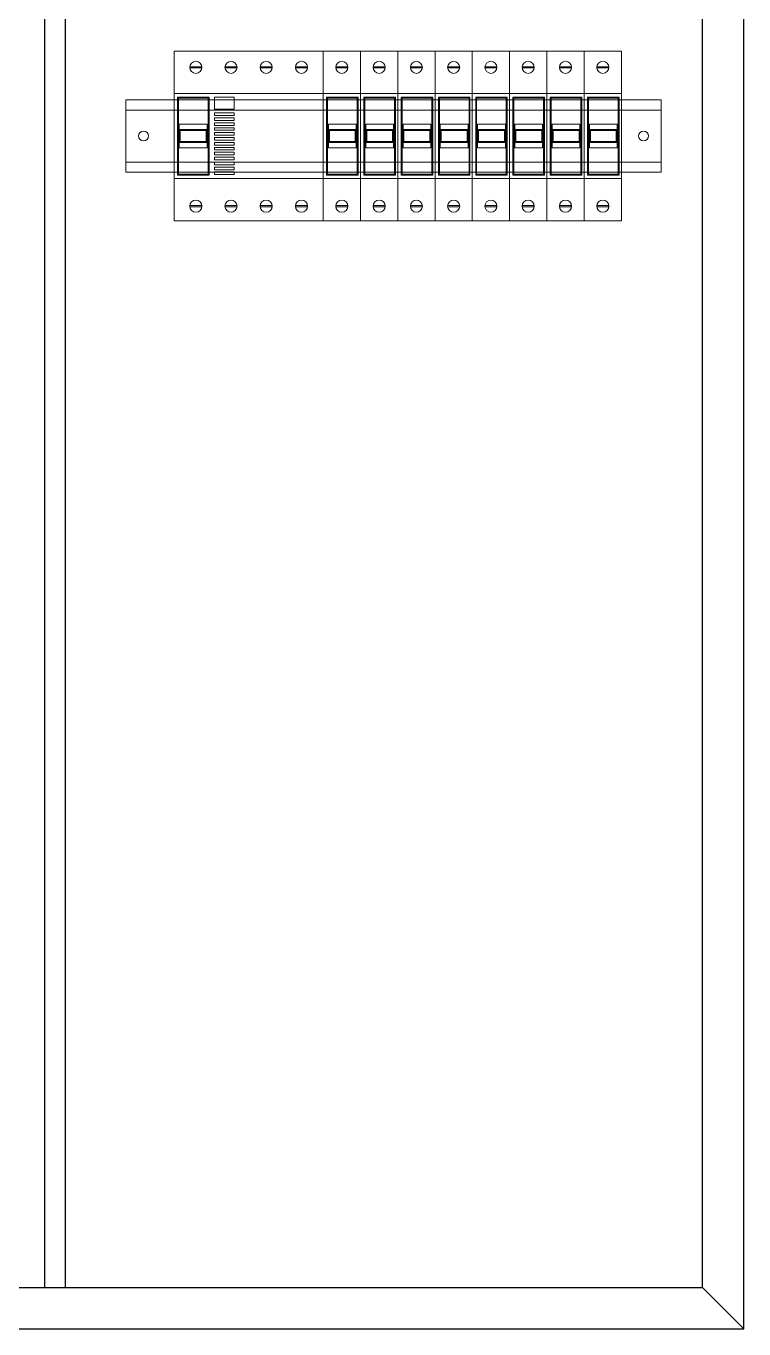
# Model space of a CAD drawing. Header units: millimetres. Extents: x 2046 to 14753, y 2361 to 29276.
# Drawn here: x 10086.7 to 10121.3, y 4017.1 to 4080 of the extents above; entities that cross this region are included whole.
import ezdxf

# ---------------------------------------------------------------- set-up
doc = ezdxf.new("R2010")
doc.units = ezdxf.units.MM
doc.layers.add('04_İç', color=10, linetype='Continuous', lineweight=13)
doc.layers.add('MYKUVVET', color=1, linetype='Continuous')

msp = doc.modelspace()

# ---------------------------------------------------------------- linework, layer by layer
at = {"color": 8, "lineweight": 9}
for p, q in [((10093.823, 4078.756, 2.365), (10093.823, 4070.575, 2.365)), ((10101.023, 4078.756, 2.365), (10093.823, 4078.756, 2.365)), ((10101.023, 4070.575, 2.365), (10101.023, 4078.756, 2.365)), ((10101.023, 4078.756, 2.365), (10101.023, 4070.575, 2.365)), ((10102.823, 4078.756, 2.365), (10101.023, 4078.756, 2.365)), ((10101.023, 4078.756, 2.365), (10102.823, 4078.756, 2.365)), ((10102.823, 4078.756, 2.365), (10102.823, 4070.575, 2.365)), ((10102.823, 4078.756, 2.365), (10102.823, 4070.575, 2.365)), ((10104.623, 4078.756, 2.365), (10102.823, 4078.756, 2.365)), ((10102.823, 4078.756, 2.365), (10104.623, 4078.756, 2.365)), ((10104.623, 4078.756, 2.365), (10104.623, 4070.575, 2.365)), ((10104.623, 4078.756, 2.365), (10104.623, 4070.575, 2.365)), ((10106.423, 4078.756, 2.365), (10104.623, 4078.756, 2.365)), ((10104.623, 4078.756, 2.365), (10106.423, 4078.756, 2.365)), ((10106.423, 4078.756, 2.365), (10106.423, 4070.575, 2.365)), ((10106.423, 4078.756, 2.365), (10106.423, 4070.575, 2.365)), ((10108.223, 4078.756, 2.365), (10106.423, 4078.756, 2.365)), ((10106.423, 4078.756, 2.365), (10108.223, 4078.756, 2.365)), ((10108.223, 4078.756, 2.365), (10108.223, 4070.575, 2.365)), ((10108.223, 4078.756, 2.365), (10108.223, 4070.575, 2.365)), ((10110.023, 4078.756, 2.365), (10108.223, 4078.756, 2.365)), ((10108.223, 4078.756, 2.365), (10110.023, 4078.756, 2.365)), ((10110.023, 4078.756, 2.365), (10110.023, 4070.575, 2.365)), ((10110.023, 4078.756, 2.365), (10110.023, 4070.575, 2.365)), ((10111.823, 4078.756, 2.365), (10110.023, 4078.756, 2.365)), ((10110.023, 4078.756, 2.365), (10111.823, 4078.756, 2.365)), ((10111.823, 4078.756, 2.365), (10111.823, 4070.575, 2.365)), ((10111.823, 4078.756, 2.365), (10111.823, 4070.575, 2.365)), ((10113.623, 4078.756, 2.365), (10111.823, 4078.756, 2.365)), ((10111.823, 4078.756, 2.365), (10113.623, 4078.756, 2.365)), ((10113.623, 4078.756, 2.365), (10113.623, 4070.575, 2.365)), ((10113.623, 4078.756, 2.365), (10113.623, 4070.575, 2.365)), ((10115.423, 4078.756, 2.365), (10113.623, 4078.756, 2.365)), ((10113.623, 4078.756, 2.365), (10115.423, 4078.756, 2.365)), ((10115.423, 4078.756, 2.365), (10115.423, 4070.575, 2.365)), ((10094.581, 4078.008, 2.365), (10095.165, 4078.008, 2.365)), ((10094.581, 4077.947, 2.365), (10095.165, 4077.947, 2.365)), ((10096.281, 4078.008, 2.365), (10096.865, 4078.008, 2.365)), ((10096.281, 4077.947, 2.365), (10096.865, 4077.947, 2.365)), ((10097.981, 4078.008, 2.365), (10098.565, 4078.008, 2.365)), ((10097.981, 4077.947, 2.365), (10098.565, 4077.947, 2.365)), ((10099.681, 4078.008, 2.365), (10100.265, 4078.008, 2.365)), ((10099.681, 4077.947, 2.365), (10100.265, 4077.947, 2.365)), ((10101.631, 4078.008, 2.365), (10102.215, 4078.008, 2.365)), ((10101.631, 4077.947, 2.365), (10102.215, 4077.947, 2.365)), ((10103.431, 4078.008, 2.365), (10104.015, 4078.008, 2.365)), ((10103.431, 4077.947, 2.365), (10104.015, 4077.947, 2.365)), ((10105.231, 4078.008, 2.365), (10105.815, 4078.008, 2.365)), ((10105.231, 4077.947, 2.365), (10105.815, 4077.947, 2.365)), ((10107.031, 4078.008, 2.365), (10107.615, 4078.008, 2.365)), ((10107.031, 4077.947, 2.365), (10107.615, 4077.947, 2.365)), ((10108.831, 4078.008, 2.365), (10109.415, 4078.008, 2.365)), ((10108.831, 4077.947, 2.365), (10109.415, 4077.947, 2.365)), ((10110.631, 4078.008, 2.365), (10111.215, 4078.008, 2.365)), ((10110.631, 4077.947, 2.365), (10111.215, 4077.947, 2.365)), ((10112.431, 4078.008, 2.365), (10113.015, 4078.008, 2.365)), ((10112.431, 4077.947, 2.365), (10113.015, 4077.947, 2.365)), ((10114.231, 4078.008, 2.365), (10114.815, 4078.008, 2.365)), ((10114.231, 4077.947, 2.365), (10114.815, 4077.947, 2.365)), ((10101.023, 4076.711, 2.365), (10101.023, 4072.62, 2.365)), ((10102.823, 4076.711, 2.365), (10101.023, 4076.711, 2.365)), ((10102.823, 4076.711, 2.365), (10102.823, 4072.62, 2.365)), ((10104.623, 4076.711, 2.365), (10102.823, 4076.711, 2.365)), ((10104.623, 4076.711, 2.365), (10104.623, 4072.62, 2.365)), ((10106.423, 4076.711, 2.365), (10104.623, 4076.711, 2.365)), ((10106.423, 4076.711, 2.365), (10106.423, 4072.62, 2.365)), ((10108.223, 4076.711, 2.365), (10106.423, 4076.711, 2.365)), ((10108.223, 4076.711, 2.365), (10108.223, 4072.62, 2.365)), ((10110.023, 4076.711, 2.365), (10108.223, 4076.711, 2.365)), ((10110.023, 4076.711, 2.365), (10110.023, 4072.62, 2.365)), ((10111.823, 4076.711, 2.365), (10110.023, 4076.711, 2.365)), ((10111.823, 4076.711, 2.365), (10111.823, 4072.62, 2.365)), ((10113.623, 4076.711, 2.365), (10111.823, 4076.711, 2.365)), ((10115.423, 4076.711, 2.365), (10113.623, 4076.711, 2.365)), ((10101.023, 4072.62, 2.365), (10102.823, 4072.62, 2.365)), ((10102.823, 4072.62, 2.365), (10104.623, 4072.62, 2.365)), ((10104.623, 4072.62, 2.365), (10106.423, 4072.62, 2.365)), ((10106.423, 4072.62, 2.365), (10108.223, 4072.62, 2.365)), ((10108.223, 4072.62, 2.365), (10110.023, 4072.62, 2.365)), ((10110.023, 4072.62, 2.365), (10111.823, 4072.62, 2.365)), ((10111.823, 4072.62, 2.365), (10113.623, 4072.62, 2.365)), ((10113.623, 4072.62, 2.365), (10115.423, 4072.62, 2.365)), ((10094.581, 4071.312, 2.365), (10095.165, 4071.312, 2.365)), ((10094.581, 4071.251, 2.365), (10095.165, 4071.251, 2.365)), ((10096.281, 4071.312, 2.365), (10096.865, 4071.312, 2.365)), ((10096.281, 4071.251, 2.365), (10096.865, 4071.251, 2.365)), ((10097.981, 4071.312, 2.365), (10098.565, 4071.312, 2.365)), ((10097.981, 4071.251, 2.365), (10098.565, 4071.251, 2.365)), ((10099.681, 4071.312, 2.365), (10100.265, 4071.312, 2.365)), ((10099.681, 4071.251, 2.365), (10100.265, 4071.251, 2.365)), ((10101.631, 4071.312, 2.365), (10102.215, 4071.312, 2.365)), ((10101.631, 4071.251, 2.365), (10102.215, 4071.251, 2.365)), ((10103.431, 4071.312, 2.365), (10104.015, 4071.312, 2.365)), ((10103.431, 4071.251, 2.365), (10104.015, 4071.251, 2.365)), ((10105.231, 4071.312, 2.365), (10105.815, 4071.312, 2.365)), ((10105.231, 4071.251, 2.365), (10105.815, 4071.251, 2.365)), ((10107.031, 4071.312, 2.365), (10107.615, 4071.312, 2.365)), ((10107.031, 4071.251, 2.365), (10107.615, 4071.251, 2.365)), ((10108.831, 4071.312, 2.365), (10109.415, 4071.312, 2.365)), ((10108.831, 4071.251, 2.365), (10109.415, 4071.251, 2.365)), ((10110.631, 4071.312, 2.365), (10111.215, 4071.312, 2.365)), ((10110.631, 4071.251, 2.365), (10111.215, 4071.251, 2.365)), ((10112.431, 4071.312, 2.365), (10113.015, 4071.312, 2.365)), ((10112.431, 4071.251, 2.365), (10113.015, 4071.251, 2.365)), ((10114.231, 4071.312, 2.365), (10114.815, 4071.312, 2.365)), ((10114.231, 4071.251, 2.365), (10114.815, 4071.251, 2.365)), ((10093.823, 4070.575, 2.365), (10101.023, 4070.575, 2.365)), ((10101.023, 4070.575, 2.365), (10102.823, 4070.575, 2.365)), ((10102.823, 4070.575, 2.365), (10104.623, 4070.575, 2.365)), ((10104.623, 4070.575, 2.365), (10106.423, 4070.575, 2.365)), ((10106.423, 4070.575, 2.365), (10108.223, 4070.575, 2.365)), ((10108.223, 4070.575, 2.365), (10110.023, 4070.575, 2.365)), ((10110.023, 4070.575, 2.365), (10111.823, 4070.575, 2.365)), ((10111.823, 4070.575, 2.365), (10113.623, 4070.575, 2.365)), ((10113.623, 4070.575, 2.365), (10115.423, 4070.575, 2.365))]:
    msp.add_line(p, q, dxfattribs=at)
at = {"color": 30, "lineweight": 9}
for p, q in [((10093.823, 4076.711, 2.365), (10093.823, 4072.62, 2.365)), ((10101.023, 4076.711, 2.365), (10093.823, 4076.711, 2.365)), ((10093.986, 4076.537, 2.365), (10093.986, 4072.773, 2.365)), ((10095.511, 4076.537, 2.365), (10093.986, 4076.537, 2.365)), ((10094.032, 4076.492, 2.365), (10094.032, 4072.819, 2.365)), ((10095.466, 4076.492, 2.365), (10094.032, 4076.492, 2.365)), ((10095.466, 4072.819, 2.365), (10095.466, 4076.492, 2.365)), ((10095.511, 4072.773, 2.365), (10095.511, 4076.537, 2.365)), ((10095.77, 4076.537, 2.365), (10095.77, 4075.952, 2.365)), ((10096.717, 4076.537, 2.365), (10095.77, 4076.537, 2.365)), ((10096.717, 4075.952, 2.365), (10096.717, 4076.537, 2.365)), ((10101.023, 4072.62, 2.365), (10101.023, 4076.711, 2.365)), ((10101.186, 4076.537, 2.365), (10101.186, 4072.773, 2.365)), ((10102.711, 4076.537, 2.365), (10101.186, 4076.537, 2.365)), ((10101.232, 4076.492, 2.365), (10101.232, 4072.819, 2.365)), ((10102.666, 4076.492, 2.365), (10101.232, 4076.492, 2.365)), ((10102.666, 4072.819, 2.365), (10102.666, 4076.492, 2.365)), ((10102.711, 4072.773, 2.365), (10102.711, 4076.537, 2.365)), ((10102.986, 4076.537, 2.365), (10102.986, 4072.773, 2.365)), ((10104.511, 4076.537, 2.365), (10102.986, 4076.537, 2.365)), ((10103.032, 4076.492, 2.365), (10103.032, 4072.819, 2.365)), ((10104.466, 4076.492, 2.365), (10103.032, 4076.492, 2.365)), ((10104.466, 4072.819, 2.365), (10104.466, 4076.492, 2.365)), ((10104.511, 4072.773, 2.365), (10104.511, 4076.537, 2.365)), ((10104.786, 4076.537, 2.365), (10104.786, 4072.773, 2.365)), ((10106.311, 4076.537, 2.365), (10104.786, 4076.537, 2.365)), ((10104.832, 4076.492, 2.365), (10104.832, 4072.819, 2.365)), ((10106.266, 4076.492, 2.365), (10104.832, 4076.492, 2.365)), ((10106.266, 4072.819, 2.365), (10106.266, 4076.492, 2.365)), ((10106.311, 4072.773, 2.365), (10106.311, 4076.537, 2.365)), ((10106.586, 4076.537, 2.365), (10106.586, 4072.773, 2.365)), ((10108.111, 4076.537, 2.365), (10106.586, 4076.537, 2.365)), ((10106.632, 4076.492, 2.365), (10106.632, 4072.819, 2.365)), ((10108.066, 4076.492, 2.365), (10106.632, 4076.492, 2.365)), ((10108.066, 4072.819, 2.365), (10108.066, 4076.492, 2.365)), ((10108.111, 4072.773, 2.365), (10108.111, 4076.537, 2.365)), ((10108.386, 4076.537, 2.365), (10108.386, 4072.773, 2.365)), ((10109.911, 4076.537, 2.365), (10108.386, 4076.537, 2.365)), ((10108.432, 4076.492, 2.365), (10108.432, 4072.819, 2.365)), ((10109.866, 4076.492, 2.365), (10108.432, 4076.492, 2.365)), ((10109.866, 4072.819, 2.365), (10109.866, 4076.492, 2.365)), ((10109.911, 4072.773, 2.365), (10109.911, 4076.537, 2.365)), ((10110.186, 4076.537, 2.365), (10110.186, 4072.773, 2.365)), ((10111.711, 4076.537, 2.365), (10110.186, 4076.537, 2.365)), ((10110.232, 4076.492, 2.365), (10110.232, 4072.819, 2.365)), ((10111.666, 4076.492, 2.365), (10110.232, 4076.492, 2.365)), ((10111.666, 4072.819, 2.365), (10111.666, 4076.492, 2.365)), ((10111.711, 4072.773, 2.365), (10111.711, 4076.537, 2.365)), ((10111.986, 4076.537, 2.365), (10111.986, 4072.773, 2.365)), ((10113.511, 4076.537, 2.365), (10111.986, 4076.537, 2.365)), ((10112.032, 4076.492, 2.365), (10112.032, 4072.819, 2.365)), ((10113.466, 4076.492, 2.365), (10112.032, 4076.492, 2.365)), ((10113.466, 4072.819, 2.365), (10113.466, 4076.492, 2.365)), ((10113.511, 4072.773, 2.365), (10113.511, 4076.537, 2.365)), ((10113.786, 4076.537, 2.365), (10113.786, 4072.773, 2.365)), ((10115.311, 4076.537, 2.365), (10113.786, 4076.537, 2.365)), ((10113.832, 4076.492, 2.365), (10113.832, 4072.819, 2.365)), ((10115.266, 4076.492, 2.365), (10113.832, 4076.492, 2.365)), ((10115.266, 4072.819, 2.365), (10115.266, 4076.492, 2.365)), ((10115.311, 4072.773, 2.365), (10115.311, 4076.537, 2.365)), ((10115.423, 4076.711, 2.365), (10115.423, 4072.62, 2.365)), ((10095.77, 4075.952, 2.365), (10096.717, 4075.952, 2.365)), ((10095.77, 4075.775, 2.365), (10095.77, 4075.651, 2.365)), ((10096.717, 4075.775, 2.365), (10095.77, 4075.775, 2.365)), ((10095.77, 4075.651, 2.365), (10096.717, 4075.651, 2.365)), ((10095.77, 4075.538, 2.365), (10095.77, 4075.413, 2.365)), ((10096.717, 4075.538, 2.365), (10095.77, 4075.538, 2.365)), ((10096.717, 4075.651, 2.365), (10096.717, 4075.775, 2.365)), ((10096.717, 4075.413, 2.365), (10096.717, 4075.538, 2.365)), ((10094.077, 4075.234, 2.365), (10094.077, 4074.088, 2.365)), ((10095.42, 4075.234, 2.365), (10094.077, 4075.234, 2.365)), ((10095.42, 4074.972, 2.365), (10094.077, 4074.972, 2.365)), ((10094.123, 4074.927, 2.365), (10094.077, 4074.972, 2.365)), ((10095.375, 4074.927, 2.365), (10094.123, 4074.927, 2.365)), ((10094.123, 4074.395, 2.365), (10094.123, 4074.927, 2.365)), ((10095.375, 4074.927, 2.365), (10095.42, 4074.972, 2.365)), ((10095.375, 4074.395, 2.365), (10095.375, 4074.927, 2.365)), ((10095.42, 4074.088, 2.365), (10095.42, 4075.234, 2.365)), ((10095.77, 4075.413, 2.365), (10096.717, 4075.413, 2.365)), ((10095.77, 4075.301, 2.365), (10095.77, 4075.176, 2.365)), ((10096.717, 4075.301, 2.365), (10095.77, 4075.301, 2.365)), ((10095.77, 4075.176, 2.365), (10096.717, 4075.176, 2.365)), ((10095.77, 4075.063, 2.365), (10095.77, 4074.939, 2.365)), ((10096.717, 4075.063, 2.365), (10095.77, 4075.063, 2.365)), ((10095.77, 4074.939, 2.365), (10096.717, 4074.939, 2.365)), ((10096.717, 4075.176, 2.365), (10096.717, 4075.301, 2.365)), ((10096.717, 4074.939, 2.365), (10096.717, 4075.063, 2.365)), ((10101.277, 4075.234, 2.365), (10101.277, 4074.088, 2.365)), ((10102.62, 4075.234, 2.365), (10101.277, 4075.234, 2.365)), ((10102.62, 4074.972, 2.365), (10101.277, 4074.972, 2.365)), ((10101.323, 4074.927, 2.365), (10101.277, 4074.972, 2.365)), ((10102.575, 4074.927, 2.365), (10101.323, 4074.927, 2.365)), ((10101.323, 4074.395, 2.365), (10101.323, 4074.927, 2.365)), ((10102.575, 4074.927, 2.365), (10102.62, 4074.972, 2.365)), ((10102.575, 4074.395, 2.365), (10102.575, 4074.927, 2.365)), ((10102.62, 4074.088, 2.365), (10102.62, 4075.234, 2.365)), ((10103.077, 4075.234, 2.365), (10103.077, 4074.088, 2.365)), ((10104.42, 4075.234, 2.365), (10103.077, 4075.234, 2.365)), ((10104.42, 4074.972, 2.365), (10103.077, 4074.972, 2.365)), ((10103.123, 4074.927, 2.365), (10103.077, 4074.972, 2.365)), ((10104.375, 4074.927, 2.365), (10103.123, 4074.927, 2.365)), ((10103.123, 4074.395, 2.365), (10103.123, 4074.927, 2.365)), ((10104.375, 4074.927, 2.365), (10104.42, 4074.972, 2.365)), ((10104.375, 4074.395, 2.365), (10104.375, 4074.927, 2.365)), ((10104.42, 4074.088, 2.365), (10104.42, 4075.234, 2.365)), ((10104.877, 4075.234, 2.365), (10104.877, 4074.088, 2.365)), ((10106.22, 4075.234, 2.365), (10104.877, 4075.234, 2.365)), ((10106.22, 4074.972, 2.365), (10104.877, 4074.972, 2.365)), ((10104.923, 4074.927, 2.365), (10104.877, 4074.972, 2.365)), ((10106.175, 4074.927, 2.365), (10104.923, 4074.927, 2.365)), ((10104.923, 4074.395, 2.365), (10104.923, 4074.927, 2.365)), ((10106.175, 4074.927, 2.365), (10106.22, 4074.972, 2.365)), ((10106.175, 4074.395, 2.365), (10106.175, 4074.927, 2.365)), ((10106.22, 4074.088, 2.365), (10106.22, 4075.234, 2.365)), ((10106.677, 4075.234, 2.365), (10106.677, 4074.088, 2.365)), ((10108.02, 4075.234, 2.365), (10106.677, 4075.234, 2.365)), ((10108.02, 4074.972, 2.365), (10106.677, 4074.972, 2.365)), ((10106.723, 4074.927, 2.365), (10106.677, 4074.972, 2.365)), ((10107.975, 4074.927, 2.365), (10106.723, 4074.927, 2.365)), ((10106.723, 4074.395, 2.365), (10106.723, 4074.927, 2.365)), ((10107.975, 4074.927, 2.365), (10108.02, 4074.972, 2.365)), ((10107.975, 4074.395, 2.365), (10107.975, 4074.927, 2.365)), ((10108.02, 4074.088, 2.365), (10108.02, 4075.234, 2.365)), ((10108.477, 4075.234, 2.365), (10108.477, 4074.088, 2.365)), ((10109.82, 4075.234, 2.365), (10108.477, 4075.234, 2.365)), ((10109.82, 4074.972, 2.365), (10108.477, 4074.972, 2.365)), ((10108.523, 4074.927, 2.365), (10108.477, 4074.972, 2.365)), ((10109.775, 4074.927, 2.365), (10108.523, 4074.927, 2.365)), ((10108.523, 4074.395, 2.365), (10108.523, 4074.927, 2.365)), ((10109.775, 4074.927, 2.365), (10109.82, 4074.972, 2.365)), ((10109.775, 4074.395, 2.365), (10109.775, 4074.927, 2.365)), ((10109.82, 4074.088, 2.365), (10109.82, 4075.234, 2.365)), ((10110.277, 4075.234, 2.365), (10110.277, 4074.088, 2.365)), ((10111.62, 4075.234, 2.365), (10110.277, 4075.234, 2.365)), ((10111.62, 4074.972, 2.365), (10110.277, 4074.972, 2.365)), ((10110.323, 4074.927, 2.365), (10110.277, 4074.972, 2.365)), ((10111.575, 4074.927, 2.365), (10110.323, 4074.927, 2.365)), ((10110.323, 4074.395, 2.365), (10110.323, 4074.927, 2.365)), ((10111.575, 4074.927, 2.365), (10111.62, 4074.972, 2.365)), ((10111.575, 4074.395, 2.365), (10111.575, 4074.927, 2.365)), ((10111.62, 4074.088, 2.365), (10111.62, 4075.234, 2.365)), ((10112.077, 4075.234, 2.365), (10112.077, 4074.088, 2.365)), ((10113.42, 4075.234, 2.365), (10112.077, 4075.234, 2.365)), ((10113.42, 4074.972, 2.365), (10112.077, 4074.972, 2.365)), ((10112.123, 4074.927, 2.365), (10112.077, 4074.972, 2.365)), ((10113.375, 4074.927, 2.365), (10112.123, 4074.927, 2.365)), ((10112.123, 4074.395, 2.365), (10112.123, 4074.927, 2.365)), ((10113.375, 4074.927, 2.365), (10113.42, 4074.972, 2.365)), ((10113.375, 4074.395, 2.365), (10113.375, 4074.927, 2.365)), ((10113.42, 4074.088, 2.365), (10113.42, 4075.234, 2.365)), ((10113.877, 4075.234, 2.365), (10113.877, 4074.088, 2.365)), ((10115.22, 4075.234, 2.365), (10113.877, 4075.234, 2.365)), ((10115.22, 4074.972, 2.365), (10113.877, 4074.972, 2.365)), ((10113.923, 4074.927, 2.365), (10113.877, 4074.972, 2.365)), ((10115.175, 4074.927, 2.365), (10113.923, 4074.927, 2.365)), ((10113.923, 4074.395, 2.365), (10113.923, 4074.927, 2.365)), ((10115.175, 4074.927, 2.365), (10115.22, 4074.972, 2.365)), ((10115.175, 4074.395, 2.365), (10115.175, 4074.927, 2.365)), ((10115.22, 4074.088, 2.365), (10115.22, 4075.234, 2.365)), ((10094.123, 4074.395, 2.365), (10094.077, 4074.349, 2.365)), ((10095.42, 4074.349, 2.365), (10094.077, 4074.349, 2.365)), ((10095.375, 4074.395, 2.365), (10094.123, 4074.395, 2.365)), ((10095.375, 4074.395, 2.365), (10095.42, 4074.349, 2.365)), ((10095.77, 4074.826, 2.365), (10095.77, 4074.701, 2.365)), ((10096.717, 4074.826, 2.365), (10095.77, 4074.826, 2.365)), ((10095.77, 4074.701, 2.365), (10096.717, 4074.701, 2.365)), ((10095.77, 4074.589, 2.365), (10095.77, 4074.464, 2.365)), ((10096.717, 4074.589, 2.365), (10095.77, 4074.589, 2.365)), ((10095.77, 4074.464, 2.365), (10096.717, 4074.464, 2.365)), ((10095.77, 4074.352, 2.365), (10095.77, 4074.227, 2.365)), ((10096.717, 4074.352, 2.365), (10095.77, 4074.352, 2.365)), ((10096.717, 4074.701, 2.365), (10096.717, 4074.826, 2.365)), ((10096.717, 4074.464, 2.365), (10096.717, 4074.589, 2.365)), ((10096.717, 4074.227, 2.365), (10096.717, 4074.352, 2.365)), ((10101.323, 4074.395, 2.365), (10101.277, 4074.349, 2.365)), ((10102.62, 4074.349, 2.365), (10101.277, 4074.349, 2.365)), ((10102.575, 4074.395, 2.365), (10101.323, 4074.395, 2.365)), ((10102.575, 4074.395, 2.365), (10102.62, 4074.349, 2.365)), ((10103.123, 4074.395, 2.365), (10103.077, 4074.349, 2.365)), ((10104.42, 4074.349, 2.365), (10103.077, 4074.349, 2.365)), ((10104.375, 4074.395, 2.365), (10103.123, 4074.395, 2.365)), ((10104.375, 4074.395, 2.365), (10104.42, 4074.349, 2.365)), ((10104.923, 4074.395, 2.365), (10104.877, 4074.349, 2.365)), ((10106.22, 4074.349, 2.365), (10104.877, 4074.349, 2.365)), ((10106.175, 4074.395, 2.365), (10104.923, 4074.395, 2.365)), ((10106.175, 4074.395, 2.365), (10106.22, 4074.349, 2.365)), ((10106.723, 4074.395, 2.365), (10106.677, 4074.349, 2.365)), ((10108.02, 4074.349, 2.365), (10106.677, 4074.349, 2.365)), ((10107.975, 4074.395, 2.365), (10106.723, 4074.395, 2.365)), ((10107.975, 4074.395, 2.365), (10108.02, 4074.349, 2.365)), ((10108.523, 4074.395, 2.365), (10108.477, 4074.349, 2.365)), ((10109.82, 4074.349, 2.365), (10108.477, 4074.349, 2.365)), ((10109.775, 4074.395, 2.365), (10108.523, 4074.395, 2.365)), ((10109.775, 4074.395, 2.365), (10109.82, 4074.349, 2.365)), ((10110.323, 4074.395, 2.365), (10110.277, 4074.349, 2.365)), ((10111.62, 4074.349, 2.365), (10110.277, 4074.349, 2.365)), ((10111.575, 4074.395, 2.365), (10110.323, 4074.395, 2.365)), ((10111.575, 4074.395, 2.365), (10111.62, 4074.349, 2.365)), ((10112.123, 4074.395, 2.365), (10112.077, 4074.349, 2.365)), ((10113.42, 4074.349, 2.365), (10112.077, 4074.349, 2.365)), ((10113.375, 4074.395, 2.365), (10112.123, 4074.395, 2.365)), ((10113.375, 4074.395, 2.365), (10113.42, 4074.349, 2.365)), ((10113.923, 4074.395, 2.365), (10113.877, 4074.349, 2.365)), ((10115.22, 4074.349, 2.365), (10113.877, 4074.349, 2.365)), ((10115.175, 4074.395, 2.365), (10113.923, 4074.395, 2.365)), ((10115.175, 4074.395, 2.365), (10115.22, 4074.349, 2.365)), ((10094.077, 4074.088, 2.365), (10095.42, 4074.088, 2.365)), ((10095.77, 4074.227, 2.365), (10096.717, 4074.227, 2.365)), ((10095.77, 4074.114, 2.365), (10095.77, 4073.99, 2.365)), ((10096.717, 4074.114, 2.365), (10095.77, 4074.114, 2.365)), ((10095.77, 4073.99, 2.365), (10096.717, 4073.99, 2.365)), ((10095.77, 4073.877, 2.365), (10095.77, 4073.752, 2.365)), ((10096.717, 4073.877, 2.365), (10095.77, 4073.877, 2.365)), ((10095.77, 4073.752, 2.365), (10096.717, 4073.752, 2.365)), ((10095.77, 4073.64, 2.365), (10095.77, 4073.515, 2.365)), ((10096.717, 4073.64, 2.365), (10095.77, 4073.64, 2.365)), ((10096.717, 4073.99, 2.365), (10096.717, 4074.114, 2.365)), ((10096.717, 4073.752, 2.365), (10096.717, 4073.877, 2.365)), ((10096.717, 4073.515, 2.365), (10096.717, 4073.64, 2.365)), ((10101.277, 4074.088, 2.365), (10102.62, 4074.088, 2.365)), ((10103.077, 4074.088, 2.365), (10104.42, 4074.088, 2.365)), ((10104.877, 4074.088, 2.365), (10106.22, 4074.088, 2.365)), ((10106.677, 4074.088, 2.365), (10108.02, 4074.088, 2.365)), ((10108.477, 4074.088, 2.365), (10109.82, 4074.088, 2.365)), ((10110.277, 4074.088, 2.365), (10111.62, 4074.088, 2.365)), ((10112.077, 4074.088, 2.365), (10113.42, 4074.088, 2.365)), ((10113.877, 4074.088, 2.365), (10115.22, 4074.088, 2.365)), ((10095.77, 4073.515, 2.365), (10096.717, 4073.515, 2.365)), ((10095.77, 4073.402, 2.365), (10095.77, 4073.278, 2.365)), ((10096.717, 4073.402, 2.365), (10095.77, 4073.402, 2.365)), ((10095.77, 4073.278, 2.365), (10096.717, 4073.278, 2.365)), ((10095.77, 4073.165, 2.365), (10095.77, 4073.04, 2.365)), ((10096.717, 4073.165, 2.365), (10095.77, 4073.165, 2.365)), ((10095.77, 4073.04, 2.365), (10096.717, 4073.04, 2.365)), ((10096.717, 4073.278, 2.365), (10096.717, 4073.402, 2.365)), ((10096.717, 4073.04, 2.365), (10096.717, 4073.165, 2.365)), ((10093.823, 4072.62, 2.365), (10101.023, 4072.62, 2.365)), ((10093.986, 4072.773, 2.365), (10095.511, 4072.773, 2.365)), ((10094.032, 4072.819, 2.365), (10095.466, 4072.819, 2.365)), ((10095.77, 4072.928, 2.365), (10095.77, 4072.803, 2.365)), ((10096.717, 4072.928, 2.365), (10095.77, 4072.928, 2.365)), ((10095.77, 4072.803, 2.365), (10096.717, 4072.803, 2.365)), ((10096.717, 4072.803, 2.365), (10096.717, 4072.928, 2.365)), ((10101.186, 4072.773, 2.365), (10102.711, 4072.773, 2.365)), ((10101.232, 4072.819, 2.365), (10102.666, 4072.819, 2.365)), ((10102.986, 4072.773, 2.365), (10104.511, 4072.773, 2.365)), ((10103.032, 4072.819, 2.365), (10104.466, 4072.819, 2.365)), ((10104.786, 4072.773, 2.365), (10106.311, 4072.773, 2.365)), ((10104.832, 4072.819, 2.365), (10106.266, 4072.819, 2.365)), ((10106.586, 4072.773, 2.365), (10108.111, 4072.773, 2.365)), ((10106.632, 4072.819, 2.365), (10108.066, 4072.819, 2.365)), ((10108.386, 4072.773, 2.365), (10109.911, 4072.773, 2.365)), ((10108.432, 4072.819, 2.365), (10109.866, 4072.819, 2.365)), ((10110.186, 4072.773, 2.365), (10111.711, 4072.773, 2.365)), ((10110.232, 4072.819, 2.365), (10111.666, 4072.819, 2.365)), ((10111.986, 4072.773, 2.365), (10113.511, 4072.773, 2.365)), ((10112.032, 4072.819, 2.365), (10113.466, 4072.819, 2.365)), ((10113.786, 4072.773, 2.365), (10115.311, 4072.773, 2.365)), ((10113.832, 4072.819, 2.365), (10115.266, 4072.819, 2.365))]:
    msp.add_line(p, q, dxfattribs=at)
at = {"color": 8, "lineweight": 9, "extrusion": (0, 0, -1)}
for centre in [(10094.873, 4077.977, 2.365), (10096.573, 4077.977, 2.365), (10098.273, 4077.977, 2.365), (10099.973, 4077.977, 2.365), (10101.923, 4077.977, 2.365), (10103.723, 4077.977, 2.365), (10105.523, 4077.977, 2.365), (10107.323, 4077.977, 2.365), (10109.123, 4077.977, 2.365), (10110.923, 4077.977, 2.365), (10112.723, 4077.977, 2.365), (10114.523, 4077.977, 2.365), (10094.873, 4071.281, 2.365), (10096.573, 4071.281, 2.365), (10098.273, 4071.281, 2.365), (10099.973, 4071.281, 2.365), (10101.923, 4071.281, 2.365), (10103.723, 4071.281, 2.365), (10105.523, 4071.281, 2.365), (10107.323, 4071.281, 2.365), (10109.123, 4071.281, 2.365), (10110.923, 4071.281, 2.365), (10112.723, 4071.281, 2.365), (10114.523, 4071.281, 2.365)]:
    msp.add_ellipse(centre, major_axis=(-0.292, 0), ratio=1, start_param=5.497787, end_param=11.780972, dxfattribs=at)
at = {"layer": '04_İç', "color": 0, "lineweight": 9, "ltscale": 100}
for p, q in [((10091.498, 4076.415, 2.503), (10117.34, 4076.415, 3.798)), ((10091.498, 4076.415, 2.365), (10091.498, 4072.915, 2.365)), ((10117.34, 4076.415), (10117.34, 4072.915)), ((10091.498, 4075.915, 2.503), (10117.34, 4075.915, 3.798)), ((10091.498, 4072.915, 2.503), (10117.34, 4072.915, 3.798))]:
    msp.add_line(p, q, dxfattribs=at)
at = {"layer": '04_İç', "color": 0, "lineweight": 9}
msp.add_line((10117.34, 4073.404, 3.798), (10091.498, 4073.404, 2.503), dxfattribs=at)
at = {"layer": '04_İç', "color": 0, "lineweight": 9, "ltscale": 100}
for centre, start, end in [((10092.348, 4074.665, 2.365), 0, 180), ((10116.49, 4074.665), 0, 180), ((10092.348, 4074.665, 2.365), 180, 0), ((10116.49, 4074.665), 180, 0)]:
    msp.add_arc(centre, 0.24, start, end, dxfattribs=at)
at = {"layer": 'MYKUVVET', "color": 8}
for p, q in [((10087.577, 4019.113), (10087.577, 4115.113)), ((10088.577, 4019.113), (10088.577, 4115.113)), ((10121.34, 4017.113), (10119.34, 4019.113))]:
    msp.add_line(p, q, dxfattribs=at)
for points in [[(10031.34, 4017.113), (10121.34, 4017.113), (10121.34, 4117.113), (10031.34, 4117.113)], [(10033.34, 4019.113), (10119.34, 4019.113), (10119.34, 4115.113), (10033.34, 4115.113)]]:
    msp.add_lwpolyline(points, close=True, dxfattribs=at)

doc.saveas('drawing.dxf')
